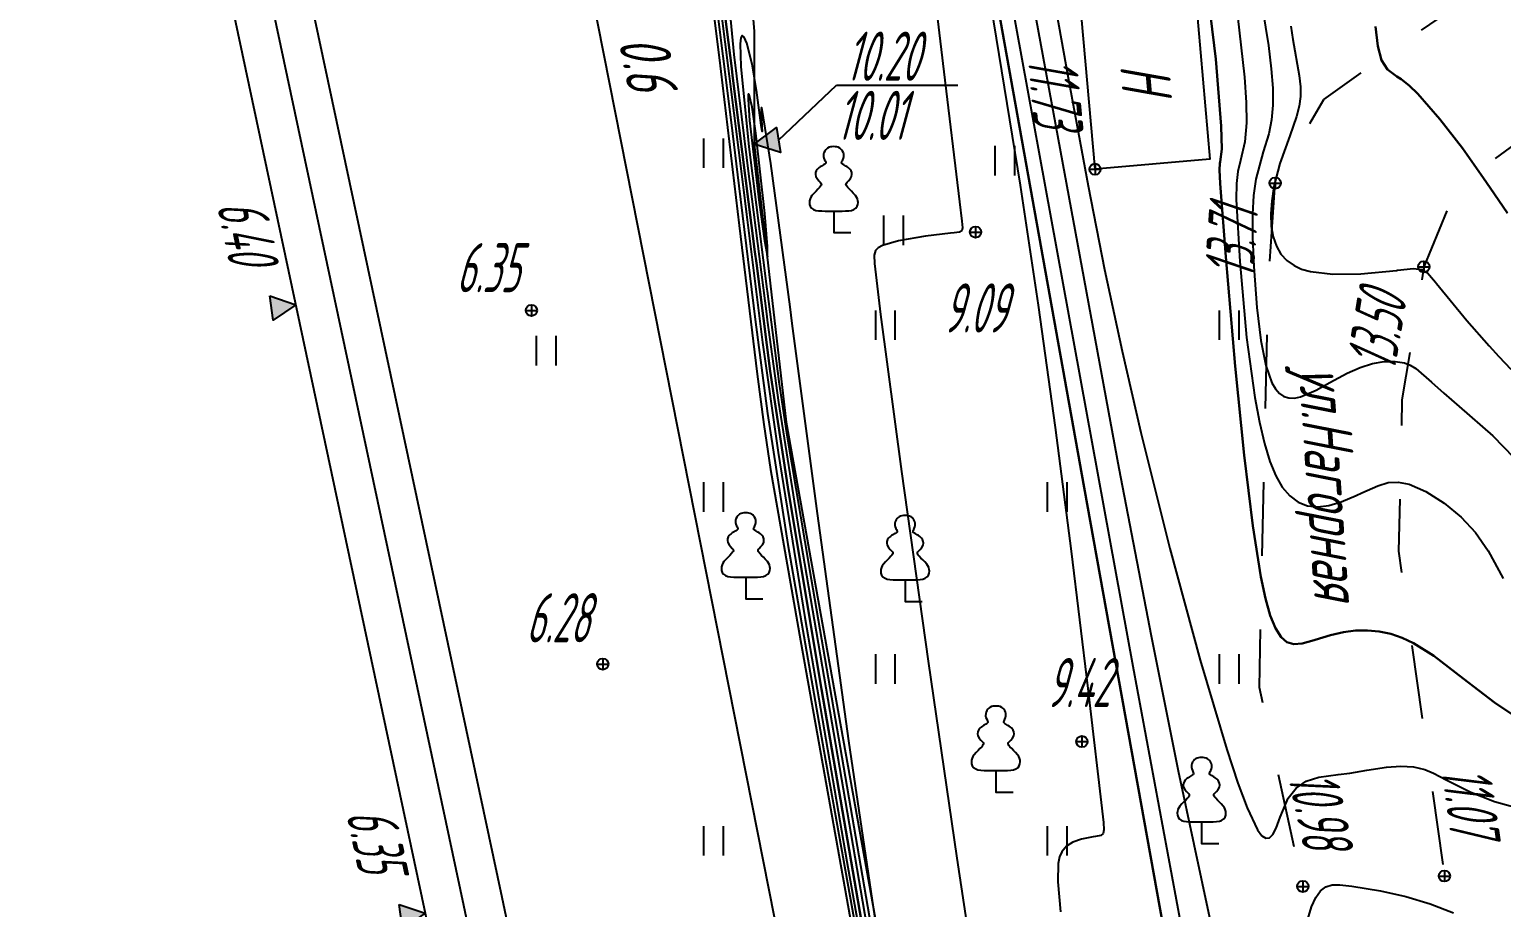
# Model space of a CAD drawing. Extents: x 1233805 to 1234355, y 654698 to 655114.
# Drawn here: x 1234101.63 to 1234131.59, y 655054.87 to 655072.75 of the extents above; entities that cross this region are included whole.
import ezdxf

# ---------------------------------------------------------------- set-up
doc = ezdxf.new("R2010")
doc.units = 0
doc.linetypes.add('ИИDash_15_15', pattern=[3, 1.5, -1.5])
for name, color, linetype, lineweight in [('ИИ_ГОРИЗОНТАЛИ_ОСН', 32, 'Continuous', 25), ('ИИ_ГОРИЗОНТАЛИ_УТОЛЩ', 32, 'Continuous', 30), ('ИИ_ДОРОГИ_АД', 7, 'Continuous', 25), ('ИИ_ДОРОГИ_ЖД', 7, 'Continuous', 25), ('ИИ_КАБЕЛЬ_СВЯЗИ', 212, 'Continuous', 25), ('ИИ_ОТМЕТКИ', 7, 'Continuous', 25), ('ИИ_СООРУЖЕНИЕ', 7, 'Continuous', 25), ('ИИ_СТРОЕНИЕ', 7, 'Continuous', 25), ('ИИ_УГОДЬЯ', 7, 'Continuous', 25)]:
    doc.layers.add(name, color=color, linetype=linetype, lineweight=lineweight)
doc.styles.add('VNIPISIMPLEXCUR', font='simplex.shx', dxfattribs={"width": 0.8, "oblique": 15})
doc.styles.add('ГОСТ 2.304 КУРСИВ', font='cs_gost2304.shx', dxfattribs={"oblique": 15})
doc.linetypes.add('ИИ05133', pattern='A,4,[4,3dservice.shx,S=0.7,R=0,X=0,Y=0],4,-2', length=10)
doc.linetypes.add('ИИ05155', pattern='A,0,[41,3dservice.shx,S=3,R=0,X=0,Y=0],-12', length=12)
doc.linetypes.add('ИИ052801П', pattern='A,2,[39,3dservice.shx,S=0.8,R=0,X=0,Y=0],2', length=4)

# ---------------------------------------------------------------- blocks, each defined once
blk = doc.blocks.new('ИИ05401')
at = {"color": 0, "linetype": 'Continuous', "lineweight": 25}
for points in [[(-0.4, 1.2), (-0.4, 0)], [(0.4, 1.2), (0.4, 0)]]:
    blk.add_lwpolyline(points, dxfattribs=at)
blk = doc.blocks.new('ИИ053881')
at = {"color": 0, "linetype": 'Continuous', "lineweight": 25}
blk.add_lwpolyline([(0, 0.875), (0.129, 0.876), (0.342, 0.878), (0.479, 0.882), (0.614, 0.891), (0.726, 0.907), (0.816, 0.94), (0.906, 1), (0.956, 1.071), (0.983, 1.151), (0.991, 1.231), (0.986, 1.295), (0.963, 1.379), (0.932, 1.445), (0.884, 1.516), (0.798, 1.61), (0.719, 1.692), (0.646, 1.766), (0.575, 1.842), (0.536, 1.889), (0.511, 1.929), (0.501, 1.967), (0.504, 1.992), (0.518, 2.017), (0.545, 2.049), (0.608, 2.115), (0.679, 2.198), (0.732, 2.29), (0.745, 2.372), (0.736, 2.444), (0.709, 2.515), (0.672, 2.575), (0.633, 2.617), (0.596, 2.646), (0.548, 2.678), (0.495, 2.709), (0.408, 2.76), (0.363, 2.789), (0.336, 2.812), (0.324, 2.831), (0.321, 2.846), (0.325, 2.865), (0.335, 2.89), (0.353, 2.928), (0.372, 2.968), (0.4, 3.034), (0.413, 3.103), (0.412, 3.19), (0.398, 3.247), (0.363, 3.319), (0.32, 3.377), (0.284, 3.414), (0.246, 3.444), (0.181, 3.476), (0.125, 3.489), (0.07, 3.496), (0, 3.5), (-0.07, 3.496), (-0.125, 3.489), (-0.181, 3.476), (-0.246, 3.444), (-0.284, 3.414), (-0.32, 3.377), (-0.363, 3.319), (-0.398, 3.247), (-0.412, 3.19), (-0.413, 3.103), (-0.4, 3.034), (-0.372, 2.968), (-0.353, 2.928), (-0.335, 2.89), (-0.325, 2.865), (-0.321, 2.846), (-0.324, 2.831), (-0.336, 2.812), (-0.363, 2.789), (-0.408, 2.76), (-0.495, 2.709), (-0.548, 2.678), (-0.596, 2.646), (-0.633, 2.617), (-0.672, 2.575), (-0.709, 2.515), (-0.736, 2.444), (-0.745, 2.372), (-0.732, 2.29), (-0.679, 2.198), (-0.608, 2.115), (-0.545, 2.049), (-0.518, 2.017), (-0.504, 1.992), (-0.501, 1.967), (-0.511, 1.929), (-0.536, 1.889), (-0.575, 1.842), (-0.646, 1.766), (-0.719, 1.692), (-0.798, 1.61), (-0.884, 1.516), (-0.932, 1.445), (-0.963, 1.379), (-0.986, 1.295), (-0.991, 1.231), (-0.983, 1.151), (-0.956, 1.071), (-0.906, 1), (-0.816, 0.94), (-0.726, 0.907), (-0.614, 0.891), (-0.479, 0.882), (-0.342, 0.878), (-0.129, 0.876)], close=True, dxfattribs=at)
blk.add_lwpolyline([(0, 0.875), (0, 0), (0.7, 0)], dxfattribs=at)
blk = doc.blocks.new('PICKET')
at = {"color": 0, "linetype": 'Continuous', "lineweight": 25}
for p, q in [((-0.23, 0), (0.23, 0)), ((0, 0.23), (0, -0.23))]:
    blk.add_line(p, q, dxfattribs=at)
blk.add_circle((0, 0), 0.23, dxfattribs=at)
at = {"color": 0, "linetype": 'Continuous', "style": 'VNIPISIMPLEXCUR', "oblique": 15, "width": 0.8}
blk.add_attdef('OTMETKA', (1.25, 0.3), '', height=2, dxfattribs=at)
at = {"color": 8, "linetype": 'Continuous', "style": 'VNIPISIMPLEXCUR', "oblique": 15, "width": 0.8, "flags": 1}
blk.add_attdef('NOMER', (1.25, -2.7), '', height=2, dxfattribs=at)
blk = doc.blocks.new('ИИ05280')
at = {"linetype": 'Continuous'}
blk.add_hatch(color=0, dxfattribs=at).paths.add_polyline_path([(0.5, 1), (-0.531, 1), (0, 0)])
at = {"color": 0, "linetype": 'Continuous'}
blk.add_lwpolyline([(0, 0), (-0.531, 1), (0.5, 1), (0, 0)], dxfattribs=at)
at = {"color": 0, "linetype": 'Continuous', "style": 'VNIPISIMPLEXCUR', "oblique": 15, "width": 0.8}
for tag, p in [('TOP', (1.705, 4.427)), ('FOUNDATION', (1.705, 0.998))]:
    blk.add_attdef(tag, p, '', height=2, dxfattribs=at)
blk = doc.blocks.new('*U180')
at = {"color": 0, "linetype": 'ByBlock', "lineweight": -2}
for points in [[(0, 0), (2.358, 2.237)], [(2.358, 2.237), (7.302, 2.237)]]:
    blk.add_lwpolyline(points, dxfattribs=at)
blk = doc.blocks.new('ИИ05025')
at = {"linetype": 'Continuous', "lineweight": 25}
blk.add_hatch(color=0, dxfattribs=at).paths.add_polyline_path([(0.5, 1), (0, 0), (-0.5, 1)])
at = {"color": 0, "linetype": 'Continuous', "lineweight": 25}
blk.add_lwpolyline([(0.5, 1), (0, 0), (-0.5, 1)], close=True, dxfattribs=at)
at = {"color": 0, "linetype": 'Continuous', "style": 'VNIPISIMPLEXCUR', "oblique": 15, "width": 0.8}
blk.add_attdef('HEIGHT', (1.2, 0), '', height=2, dxfattribs=at)

msp = doc.modelspace()

# ---------------------------------------------------------------- linework, layer by layer
at = {"layer": 'ИИ_ГОРИЗОНТАЛИ_ОСН', "flags": 128}
for points, elevation in [([(1234114.128, 655094.076), (1234114.189, 655092.822), (1234114.282, 655090.944), (1234114.571, 655084.396), (1234114.65, 655081.674), (1234114.659, 655081.238), (1234114.684, 655080.581), (1234114.692, 655080.342), (1234114.68, 655080.258), (1234114.671, 655080.158), (1234114.855, 655078.653), (1234114.886, 655078.409), (1234115.668, 655072.177), (1234116.076, 655068.762), (1234116.44, 655065.73), (1234116.574, 655064.711), (1234116.714, 655063.795), (1234117.323, 655060.312), (1234119.644, 655047.334)], 6.5), ([(1234114.49, 655094.127), (1234114.507, 655093.817), (1234114.647, 655091.208), (1234114.775, 655088.498), (1234114.85, 655086.18), (1234114.899, 655083.373), (1234114.938, 655081.137), (1234114.997, 655079.532), (1234115.016, 655078.95), (1234114.985, 655078.754), (1234114.963, 655078.662), (1234114.962, 655078.519), (1234115.021, 655077.922), (1234115.209, 655076.437), (1234115.238, 655076.211), (1234115.911, 655070.859), (1234116.067, 655069.569), (1234116.4, 655066.843), (1234116.653, 655064.935), (1234117.065, 655062.268), (1234117.796, 655058.063), (1234119.771, 655047.053)], 7), ([(1234121.773, 655077.328), (1234122.771, 655071.768), (1234123.178, 655069.565), (1234123.513, 655067.861), (1234123.867, 655066.202), (1234124.249, 655064.546), (1234124.839, 655062.187), (1234125.456, 655059.911), (1234125.998, 655058.09), (1234126.224, 655057.41), (1234126.413, 655056.902), (1234126.626, 655056.457), (1234126.716, 655056.338), (1234126.796, 655056.284), (1234126.867, 655056.293), (1234126.935, 655056.361), (1234127.002, 655056.488), (1234127.089, 655056.713), (1234127.252, 655057.1), (1234127.409, 655057.305), (1234127.614, 655057.447), (1234127.875, 655057.532), (1234128.268, 655057.586), (1234128.501, 655057.613), (1234128.849, 655057.67), (1234129.249, 655057.734), (1234129.54, 655057.755), (1234129.798, 655057.74), (1234130.03, 655057.685), (1234130.208, 655057.611), (1234130.462, 655057.477), (1234130.964, 655057.223), (1234131.452, 655057.033), (1234132.01, 655056.877)], 11.5), ([(1234115.59, 655074.013), (1234116.154, 655069.541), (1234116.221, 655068.982), (1234116.547, 655066.38), (1234116.866, 655064.141), (1234117.409, 655060.777), (1234118.269, 655055.815), (1234119.245, 655050.331)], 7.5), ([(1234119.985, 655074.056), (1234120.243, 655071.887), (1234120.561, 655069.24), (1234120.609, 655068.846), (1234120.62, 655068.711), (1234120.607, 655068.652), (1234120.562, 655068.625), (1234120.45, 655068.612), (1234120.374, 655068.606), (1234119.865, 655068.541), (1234119.317, 655068.446), (1234118.99, 655068.356), (1234118.903, 655068.308), (1234118.849, 655068.248), (1234118.824, 655068.157), (1234118.829, 655067.983), (1234118.953, 655066.945), (1234119.376, 655063.754), (1234119.919, 655059.893), (1234120.504, 655055.88), (1234121.042, 655052.329)], 9), ([(1234121.468, 655074.13), (1234124.09, 655059.789), (1234125.765, 655050.766)], 10.5), ([(1234115.838, 655073.601), (1234115.964, 655072.241), (1234116.281, 655069.706), (1234116.293, 655069.618), (1234116.639, 655066.905), (1234116.647, 655066.833), (1234116.875, 655065.157), (1234117.291, 655062.553), (1234119.215, 655051.319)], 8.5), ([(1234121.194, 655073.237), (1234121.791, 655069.582), (1234122.159, 655067.14), (1234122.508, 655064.647), (1234122.835, 655062.128), (1234123.172, 655059.335), (1234123.489, 655056.605), (1234123.5, 655056.455), (1234123.485, 655056.384), (1234123.437, 655056.344), (1234123.33, 655056.32), (1234123.28, 655056.312), (1234123.044, 655056.27), (1234122.869, 655056.209), (1234122.734, 655056.122), (1234122.639, 655056.009), (1234122.593, 655055.905), (1234122.567, 655055.775), (1234122.561, 655055.398), (1234122.617, 655054.789)], 9.5), ([(1234126.22, 655073.038), (1234126.363, 655071.782), (1234126.395, 655071.264), (1234126.398, 655070.847), (1234126.364, 655070.461), (1234126.28, 655070.083), (1234126.226, 655069.862), (1234126.196, 655069.617), (1234126.192, 655069.287), (1234126.265, 655068.024), (1234126.403, 655066.479), (1234126.567, 655065.261), (1234126.662, 655064.754), (1234126.765, 655064.32), (1234126.877, 655063.957), (1234126.996, 655063.666), (1234127.13, 655063.436), (1234127.282, 655063.257), (1234127.454, 655063.13), (1234127.644, 655063.055), (1234127.851, 655063.031), (1234128.079, 655063.057), (1234128.328, 655063.131), (1234128.635, 655063.263), (1234128.748, 655063.317), (1234129.071, 655063.462), (1234129.286, 655063.526), (1234129.491, 655063.536), (1234129.71, 655063.492), (1234130.054, 655063.343), (1234130.424, 655063.11), (1234130.769, 655062.825), (1234131.06, 655062.512), (1234131.32, 655062.134), (1234131.625, 655061.573)], 12.5), ([(1234126.727, 655073.172), (1234126.847, 655072.425), (1234126.905, 655071.952), (1234126.934, 655071.556), (1234126.936, 655071.212), (1234126.91, 655070.913), (1234126.852, 655070.627), (1234126.743, 655070.258), (1234126.592, 655069.703), (1234126.545, 655069.373), (1234126.523, 655068.989), (1234126.525, 655068.523), (1234126.551, 655067.925), (1234126.613, 655067.089), (1234126.694, 655066.419), (1234126.796, 655065.907), (1234126.917, 655065.555), (1234126.988, 655065.434), (1234127.07, 655065.343), (1234127.161, 655065.282), (1234127.264, 655065.25), (1234127.376, 655065.247), (1234127.502, 655065.272), (1234127.82, 655065.411), (1234128.095, 655065.563), (1234128.448, 655065.755), (1234128.715, 655065.872), (1234128.963, 655065.948), (1234129.205, 655065.989), (1234129.425, 655065.994), (1234129.615, 655065.962), (1234129.732, 655065.916), (1234129.849, 655065.846), (1234130.169, 655065.572), (1234130.42, 655065.346), (1234130.732, 655065.077), (1234131.414, 655064.478), (1234131.841, 655064.04)], 13), ([(1234122.119, 655072.949), (1234123.805, 655063.817), (1234124.459, 655060.407), (1234125.007, 655057.656), (1234125.65, 655054.672)], 11), ([(1234127.306, 655072.819), (1234127.344, 655072.548), (1234127.344, 655072.544), (1234127.474, 655071.811), (1234127.499, 655071.58), (1234127.499, 655071.385), (1234127.473, 655071.188), (1234127.421, 655070.979), (1234127.281, 655070.588), (1234127.079, 655070.023), (1234126.959, 655069.554), (1234126.914, 655069.263), (1234126.896, 655068.994), (1234126.906, 655068.749), (1234126.944, 655068.531), (1234127.01, 655068.341), (1234127.102, 655068.179), (1234127.222, 655068.046), (1234127.368, 655067.943), (1234127.521, 655067.874), (1234127.703, 655067.822), (1234128.158, 655067.766), (1234128.725, 655067.774), (1234129.453, 655067.847), (1234129.471, 655067.85), (1234129.801, 655067.883), (1234129.965, 655067.867), (1234130.084, 655067.795), (1234130.246, 655067.609), (1234130.269, 655067.581), (1234130.885, 655066.828), (1234131.337, 655066.307), (1234131.54, 655066.093), (1234131.781, 655065.832)], 13.5), ([(1234118.943, 655053.967), (1234118.306, 655058.266), (1234117.667, 655062.898), (1234117.153, 655066.763), (1234117.109, 655067.102), (1234116.717, 655070.025), (1234116.717, 655070.025), (1234116.545, 655071.119), (1234116.528, 655071.165), (1234116.521, 655071.122), (1234116.537, 655070.762), (1234116.543, 655070.671), (1234116.524, 655070.8), (1234116.43, 655071.514), (1234116.338, 655072.046), (1234116.227, 655072.474), (1234116.176, 655072.591), (1234116.136, 655072.626), (1234116.109, 655072.579), (1234116.095, 655072.456), (1234116.108, 655071.995), (1234116.274, 655070.36), (1234116.639, 655067.463), (1234116.644, 655067.42), (1234116.881, 655065.586), (1234116.882, 655065.577), (1234117.045, 655064.491), (1234117.504, 655061.759), (1234119.688, 655049.071)], 9), ([(1234127.652, 655054.641), (1234127.727, 655054.892), (1234127.811, 655055.08), (1234127.907, 655055.213), (1234128.014, 655055.294), (1234128.144, 655055.335), (1234128.303, 655055.34), (1234128.543, 655055.313), (1234129.126, 655055.215), (1234129.641, 655055.097), (1234130.137, 655054.948), (1234130.615, 655054.766)], 11)]:
    msp.add_lwpolyline(points, dxfattribs=dict(at, elevation=elevation))
at = {"layer": 'ИИ_ГОРИЗОНТАЛИ_ОСН', "elevation": 9.5, "flags": 128}
msp.add_lwpolyline([(1234116.285, 655070.895), (1234116.48, 655069.228), (1234116.589, 655068.449), (1234116.649, 655068.125), (1234116.649, 655068.331), (1234116.594, 655069.004), (1234116.415, 655070.64), (1234116.336, 655071.169), (1234116.275, 655071.429), (1234116.266, 655071.438), (1234116.259, 655071.424), (1234116.255, 655071.327), (1234116.285, 655070.895)], close=True, dxfattribs=at)
at = {"layer": 'ИИ_ГОРИЗОНТАЛИ_УТОЛЩ', "flags": 128}
for points, elevation in [([(1234120.556, 655077.588), (1234123.098, 655063.423), (1234124.963, 655053.066)], 10), ([(1234115.65, 655074.132), (1234115.923, 655071.954), (1234115.941, 655071.816), (1234116.396, 655068.223), (1234116.424, 655067.995), (1234116.708, 655065.796), (1234117.079, 655063.347), (1234117.747, 655059.321), (1234118.742, 655053.567)], 8), ([(1234125.593, 655073.652), (1234125.776, 655072.148), (1234125.886, 655070.782), (1234125.897, 655070.317), (1234125.867, 655070.053), (1234125.86, 655070.021), (1234125.851, 655069.894), (1234125.864, 655069.617), (1234125.979, 655068.123), (1234126.173, 655065.895), (1234126.354, 655064.084), (1234126.528, 655062.649), (1234126.692, 655061.608), (1234126.785, 655061.167), (1234126.884, 655060.821), (1234126.988, 655060.562), (1234127.103, 655060.382), (1234127.225, 655060.279), (1234127.366, 655060.236), (1234127.532, 655060.248), (1234127.781, 655060.32), (1234127.799, 655060.325), (1234128.112, 655060.421), (1234128.372, 655060.48), (1234128.621, 655060.513), (1234128.861, 655060.518), (1234129.101, 655060.496), (1234129.337, 655060.445), (1234129.57, 655060.365), (1234129.801, 655060.257), (1234130.213, 655059.997), (1234130.813, 655059.54), (1234131.452, 655059.051), (1234131.961, 655058.703)], 12), ([(1234129.029, 655072.812), (1234129.071, 655072.41), (1234129.151, 655072.124), (1234129.268, 655071.939), (1234129.462, 655071.793), (1234129.55, 655071.737), (1234129.709, 655071.613), (1234129.885, 655071.443), (1234130.334, 655070.923), (1234130.795, 655070.335), (1234131.228, 655069.724), (1234131.362, 655069.526), (1234131.714, 655069.013)], 14)]:
    msp.add_lwpolyline(points, dxfattribs=dict(at, elevation=elevation))
at = {"layer": 'ИИ_ГОРИЗОНТАЛИ_УТОЛЩ', "elevation": 10, "flags": 128}
msp.add_lwpolyline([(1234116.373, 655070.461), (1234116.387, 655070.366), (1234116.381, 655070.435), (1234116.373, 655070.461)], close=True, dxfattribs=at)
at = {"layer": 'ИИ_ДОРОГИ_АД', "linetype": 'ИИDash_15_15', "flags": 128}
msp.add_lwpolyline([(1234149.635, 654921.668), (1234149.754, 654921.13), (1234150.146, 654920.593), (1234150.836, 654920.465), (1234152.087, 654920.881), (1234162.484, 654929.793), (1234163.045, 654929.995), (1234164.574, 654930.213), (1234165.078, 654930.55), (1234165.161, 654931.222), (1234163.581, 654935.835), (1234162.355, 654938.848), (1234158.875, 654947.212), (1234157.496, 654949.672), (1234154.325, 654953.284), (1234152.827, 654955.53), (1234151.49, 654958.433), (1234150.956, 654960.16), (1234150.603, 654963.557), (1234151, 654969.058), (1234150.845, 654972.94), (1234149.764, 654976.479), (1234148.018, 654981.63), (1234143.529, 654990.763), (1234140.432, 654996.939), (1234138.794, 655001.505), (1234135.373, 655010.163), (1234132.771, 655016.611), (1234131.197, 655022.879), (1234130.954, 655026.242), (1234128.805, 655037.406), (1234128.25, 655044.519), (1234127.548, 655055.305), (1234126.662, 655059.355), (1234126.839, 655067.454), (1234126.984, 655069.624), (1234127.974, 655071.322), (1234129.601, 655072.489), (1234132.183, 655074.257), (1234133.846, 655076.485), (1234134.667, 655078.409), (1234137.588, 655077.858), (1234137.66, 655077.059), (1234137.66, 655075.087), (1234136.817, 655071.851), (1234134.933, 655071.962), (1234132.803, 655071.112), (1234130.675, 655069.539), (1234130.01, 655067.921), (1234129.564, 655065.209), (1234129.497, 655062.129), (1234130.429, 655055.517), (1234131.007, 655052.119), (1234131.295, 655049.748), (1234131.203, 655046.987), (1234131.045, 655041.89), (1234131.686, 655035.66), (1234132.101, 655033.679), (1234133.917, 655031.528), (1234135.844, 655030.833), (1234137.144, 655030.855), (1234138.699, 655031.051), (1234139.057, 655028.25), (1234137.018, 655027.399), (1234135.269, 655026.054), (1234134.571, 655024.637), (1234134.481, 655023.27), (1234134.502, 655020.729), (1234136.715, 655013.043), (1234141.134, 655003.131), (1234145.015, 654994.038), (1234147.997, 654987.279), (1234150.196, 654982.328), (1234151.227, 654982.278)], dxfattribs=at)
at = {"layer": 'ИИ_ДОРОГИ_ЖД'}
for points in [[(1234103.274, 655092.561), (1234105.967, 655079.863), (1234111.241, 655055.087), (1234114.249, 655040.79), (1234120.633, 655010.648), (1234128.801, 654971.464), (1234129.49, 654967.922)], [(1234101.695, 655092.341), (1234104.412, 655079.533), (1234109.685, 655054.758), (1234112.693, 655040.461), (1234119.077, 655010.321), (1234127.242, 654971.15), (1234127.929, 654967.619)]]:
    msp.add_lwpolyline(points, dxfattribs=at)
at = {"layer": 'ИИ_ДОРОГИ_ЖД', "linetype": 'ИИ05155', "flags": 128}
msp.add_lwpolyline([(1234102.485, 655092.451), (1234105.189, 655079.698), (1234110.463, 655054.923), (1234113.471, 655040.626), (1234119.855, 655010.484), (1234128.022, 654971.307), (1234128.71, 654967.77)], dxfattribs=at)
at = {"layer": 'ИИ_КАБЕЛЬ_СВЯЗИ', "linetype": 'ИИ05133', "flags": 128}
msp.add_lwpolyline([(1234109.138, 655093.38), (1234134.289, 654966.125), (1234093.444, 654958.357)], dxfattribs=at)
at = {"layer": 'ИИ_СООРУЖЕНИЕ', "linetype": 'ИИ052801П', "flags": 128}
msp.add_lwpolyline([(1234114.855, 655094.178), (1234115.163, 655089.939), (1234115.897, 655078.617), (1234116.38, 655072.708), (1234116.381, 655070.419), (1234117.034, 655064.755), (1234120.432, 655045.811)], dxfattribs=at)
at = {"layer": 'ИИ_СТРОЕНИЕ'}
msp.add_lwpolyline([(1234123.317, 655069.904), (1234123.002, 655073.478), (1234125.32, 655073.917), (1234125.655, 655070.11)], close=True, dxfattribs=at)

# ---------------------------------------------------------------- block references
at = {"layer": 'ИИ_ДОРОГИ_ЖД'}
ref = msp.add_blockref('ИИ05025', (1234107.049, 655067.146), dxfattribs=dict(at, xscale=0.4999999999999998, yscale=0.4999999999999998, zscale=0.4999999999999998, rotation=97.91729092579641))
ref.add_attrib('OTMETKA', '6.40', (1234105.436, 655069.176), dxfattribs={"layer": '0', "linetype": 'Continuous', "height": 1, "rotation": 281.9736, "style": 'ГОСТ 2.304 КУРСИВ', "oblique": 15, "width": 0.65})
ref = msp.add_blockref('ИИ05025', (1234109.684, 655054.758, 6.354), dxfattribs=dict(at, xscale=0.4999999999999998, yscale=0.4999999999999998, zscale=0.4999999999999998, rotation=97.91729092579641))
ref.add_attrib('OTMETKA', '6.35', (1234108.071, 655056.788, 6.354), dxfattribs={"layer": '0', "linetype": 'Continuous', "height": 1, "rotation": 281.9736, "style": 'ГОСТ 2.304 КУРСИВ', "oblique": 15, "width": 0.65})
at = {"layer": 'ИИ_ОТМЕТКИ'}
ref = msp.add_blockref('PICKET', (1234123.317, 655069.904, 11.73), dxfattribs=dict(at, xscale=0.5, yscale=0.5, zscale=0.5))
ref.add_attrib('OTMETKA', '11.73', (1234121.949, 655072.154, 11.73), dxfattribs={"layer": '0', "color": 0, "linetype": 'Continuous', "height": 1, "rotation": 275.0285, "style": 'ГОСТ 2.304 КУРСИВ', "oblique": 15, "width": 0.65})
ref = msp.add_blockref('PICKET', (1234126.984, 655069.624, 13.706), dxfattribs=dict(at, xscale=0.5, yscale=0.5, zscale=0.5))
ref.add_attrib('OTMETKA', '13.71', (1234126.546, 655067.665, 13.706), dxfattribs={"layer": '0', "color": 0, "linetype": 'Continuous', "height": 1, "rotation": 86.1876, "style": 'ГОСТ 2.304 КУРСИВ', "oblique": 15, "width": 0.65})
ref = msp.add_blockref('PICKET', (1234120.886, 655068.625, 9.09), dxfattribs=dict(at, xscale=0.5, yscale=0.5, zscale=0.5))
ref.add_attrib('OTMETKA', '9.09', (1234120.228, 655066.581, 9.09), dxfattribs={"layer": '0', "color": 0, "linetype": 'Continuous', "height": 1, "style": 'ГОСТ 2.304 КУРСИВ', "oblique": 15, "width": 0.65})
ref = msp.add_blockref('PICKET', (1234111.846, 655067.032, 6.35), dxfattribs=dict(at, xscale=0.5, yscale=0.5, zscale=0.5))
ref.add_attrib('OTMETKA', '6.35', (1234110.313, 655067.402, 6.35), dxfattribs={"layer": '0', "color": 0, "linetype": 'Continuous', "height": 1, "style": 'ГОСТ 2.304 КУРСИВ', "oblique": 15, "width": 0.65})
ref = msp.add_blockref('PICKET', (1234130.01, 655067.921, 13.5), dxfattribs=dict(at, xscale=0.5, yscale=0.5, zscale=0.5))
ref.add_attrib('OTMETKA', '13.50', (1234129.419, 655065.777, 13.5), dxfattribs={"layer": '0', "color": 0, "linetype": 'Continuous', "height": 1, "rotation": 80.6474, "style": 'ГОСТ 2.304 КУРСИВ', "oblique": 15, "width": 0.65})
ref = msp.add_blockref('PICKET', (1234113.297, 655059.831, 6.285), dxfattribs=dict(at, xscale=0.5, yscale=0.5, zscale=0.5))
ref.add_attrib('OTMETKA', '6.28', (1234111.732, 655060.274, 6.285), dxfattribs={"layer": '0', "color": 0, "linetype": 'Continuous', "height": 1, "style": 'ГОСТ 2.304 КУРСИВ', "oblique": 15, "width": 0.65})
ref = msp.add_blockref('PICKET', (1234123.051, 655058.253, 9.424), dxfattribs=dict(at, xscale=0.5, yscale=0.5, zscale=0.5))
ref.add_attrib('OTMETKA', '9.42', (1234122.329, 655058.956, 9.424), dxfattribs={"layer": '0', "color": 0, "linetype": 'Continuous', "height": 1, "style": 'ГОСТ 2.304 КУРСИВ', "oblique": 15, "width": 0.65})
ref = msp.add_blockref('PICKET', (1234127.548, 655055.305, 10.975), dxfattribs=dict(at, xscale=0.5, yscale=0.5, zscale=0.5))
ref.add_attrib('OTMETKA', '10.98', (1234127.24, 655057.533, 10.975), dxfattribs={"layer": '0', "color": 0, "linetype": 'Continuous', "height": 1, "rotation": 282.3321, "style": 'ГОСТ 2.304 КУРСИВ', "oblique": 15, "width": 0.65})
ref = msp.add_blockref('PICKET', (1234130.429, 655055.517, 11.071), dxfattribs=dict(at, xscale=0.5, yscale=0.5, zscale=0.5))
ref.add_attrib('OTMETKA', '11.07', (1234130.363, 655057.679, 11.071), dxfattribs={"layer": '0', "color": 0, "linetype": 'Continuous', "height": 1, "rotation": 278.0216, "style": 'ГОСТ 2.304 КУРСИВ', "oblique": 15, "width": 0.65})
at = {"layer": 'ИИ_СООРУЖЕНИЕ'}
ref = msp.add_blockref('ИИ05280', (1234116.381, 655070.419, 10.01), dxfattribs=dict(at, xscale=0.4999999999999996, yscale=0.4999999999999996, zscale=0.4999999999999996, rotation=278.732455944037))
ref.add_attrib('TOP', '10.20', (1234118.239, 655071.707, 10.01), dxfattribs={"layer": '0', "color": 0, "linetype": 'Continuous', "height": 1, "style": 'ГОСТ 2.304 КУРСИВ', "oblique": 15, "width": 0.65})
ref.add_attrib('FOUNDATION', '10.01', (1234118.054, 655070.502, 10.01), dxfattribs={"layer": '0', "color": 0, "linetype": 'Continuous', "height": 1, "style": 'ГОСТ 2.304 КУРСИВ', "oblique": 15, "width": 0.65})
at = {"layer": 'ИИ_СООРУЖЕНИЕ', "color": 7, "xscale": 0.5, "yscale": 0.5, "zscale": 0.5}
msp.add_blockref('*U180', (1234116.875, 655070.495, 10.01), dxfattribs=at)
at = {"layer": 'ИИ_УГОДЬЯ', "xscale": 0.5, "yscale": 0.5, "zscale": 0.5}
for name, p in [('ИИ05401', (1234115.546, 655069.932)), ('ИИ053881', (1234117.998, 655068.615, -11.67)), ('ИИ05401', (1234121.477, 655069.781)), ('ИИ05401', (1234119.209, 655068.361)), ('ИИ05401', (1234119.046, 655066.432)), ('ИИ05401', (1234126.046, 655066.432)), ('ИИ05401', (1234112.145, 655065.912)), ('ИИ05401', (1234115.546, 655062.932)), ('ИИ05401', (1234122.546, 655062.932)), ('ИИ053881', (1234116.207, 655061.162, -11.67)), ('ИИ053881', (1234119.451, 655061.107, -11.67)), ('ИИ05401', (1234119.046, 655059.432)), ('ИИ05401', (1234126.046, 655059.432)), ('ИИ053881', (1234121.298, 655057.227, -11.67)), ('ИИ053881', (1234125.486, 655056.18, -11.67)), ('ИИ05401', (1234115.546, 655055.932)), ('ИИ05401', (1234122.546, 655055.932))]:
    msp.add_blockref(name, p, dxfattribs=at)

# ---------------------------------------------------------------- texts
at = {"layer": 'ИИ_ДОРОГИ_АД', "style": 'ГОСТ 2.304 КУРСИВ', "oblique": 15, "width": 0.8}
msp.add_text('ул.Нагорная', height=1, rotation=273.8862, dxfattribs=at).set_placement((1234127.459, 655065.87))
at = {"layer": 'ИИ_КАБЕЛЬ_СВЯЗИ', "color": 7, "style": 'ГОСТ 2.304 КУРСИВ', "oblique": 15, "width": 0.8}
msp.add_text('РЦС-5 связь МКСАБ шп4х4 гл. 0.6', height=1, rotation=281.1803, dxfattribs=at).set_placement((1234111.146, 655085.005, -11.67))
at = {"layer": 'ИИ_СТРОЕНИЕ', "style": 'ГОСТ 2.304 КУРСИВ', "oblique": 15, "width": 0.8}
msp.add_text('Н', height=1, rotation=275.0285, dxfattribs=at).set_placement((1234123.826, 655072.023))

doc.saveas('drawing.dxf')
